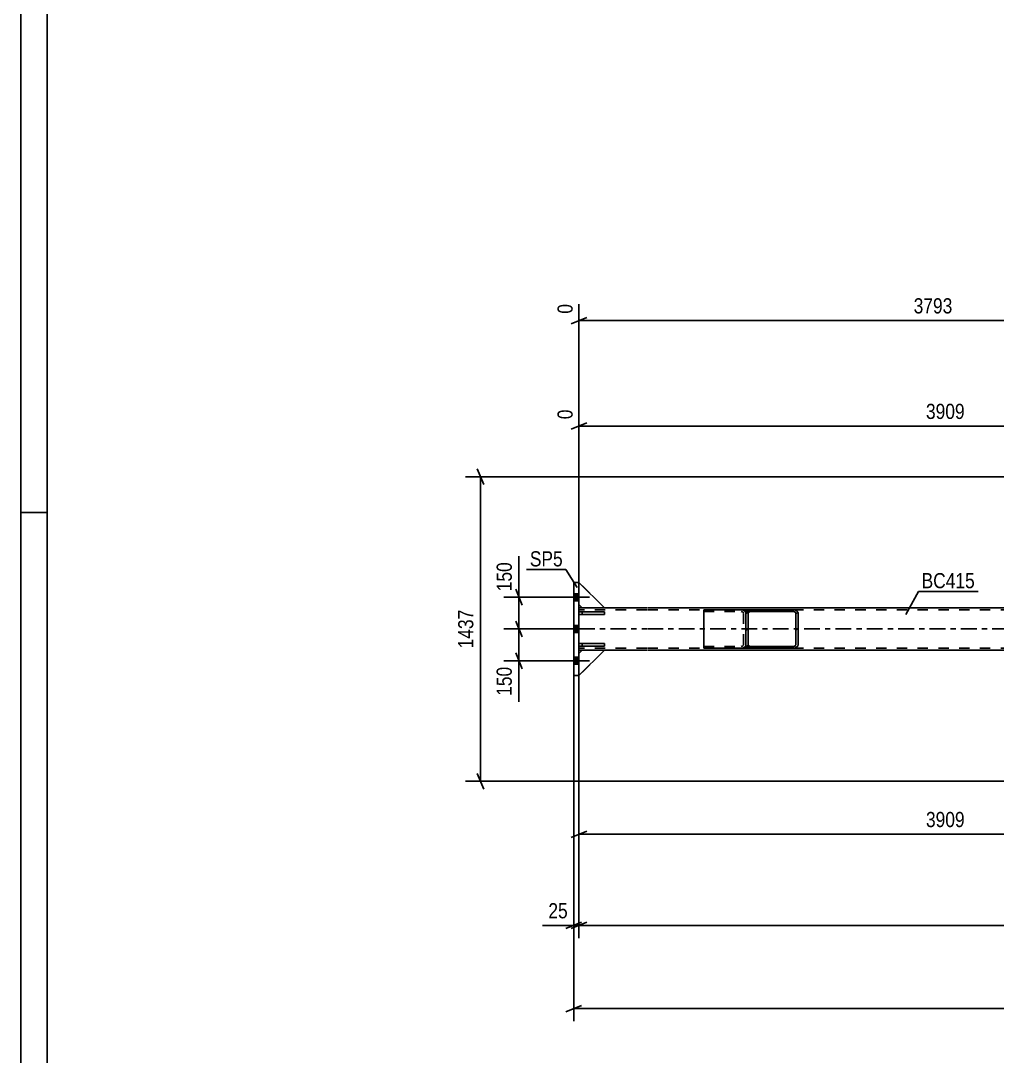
# Model space of a CAD drawing. Header units: millimetres. Extents: x -185 to 1004, y -593 to 248.
# Drawn here: x -185.4 to -1.1, y -397.5 to -202.1 of the extents above; entities that cross this region are included whole.
import ezdxf

# ---------------------------------------------------------------- set-up
doc = ezdxf.new("R2010")
doc.units = ezdxf.units.MM
doc.linetypes.add('DXK_LINE_DOT2', pattern=[3.9198, 1.9599, -1.9599])
doc.linetypes.add('DXK_LINE_DOT3', pattern=[5.9187, 2.979, -0.9799, 0.9799, -0.9799])
doc.styles.add('Arial Narrow', font='ARIALN.TTF', dxfattribs={"height": 0.2})

# ---------------------------------------------------------------- blocks, each defined once
blk = doc.blocks.new('Unknown-761544866-1163')
at = {"color": 5, "linetype": 'Continuous'}
for p, q in [((-185.36, 248.09), (-185.36, -592.91)), ((-180.36, 243.09), (-180.36, -587.91)), ((-180.36, -294.91), (-185.36, -294.91))]:
    blk.add_line(p, q, dxfattribs=at)
blk = doc.blocks.new('Part-761544866-5120 - 5101')
at = {"color": 2, "linetype": 'Continuous'}
for p, q in [((-80, -312.9), (-79.4, -312.9)), ((-67.2, -312.9), (-75.2, -312.9)), ((859.1, -312.9), (-67.1, -312.9)), ((-80, -320.9), (-79.4, -320.9)), ((-67.2, -320.9), (-75.2, -320.9)), ((859.1, -320.9), (-67.1, -320.9))]:
    blk.add_line(p, q, dxfattribs=at)
at = {"color": 7, "linetype": 'DXK_LINE_DOT2'}
for p, q in [((-80, -320.9), (-80, -312.9)), ((-67.2, -313.3), (-80, -313.3)), ((-75.2, -312.9), (-79.4, -312.9)), ((863.9, -313.3), (-67.1, -313.3)), ((-67.2, -320.5), (-80, -320.5)), ((-75.2, -320.9), (-79.4, -320.9)), ((863.9, -320.5), (-67.1, -320.5))]:
    blk.add_line(p, q, dxfattribs=at)
at = {"color": 7, "linetype": 'DXK_LINE_DOT3'}
for p, q in [((-80, -316.9), (-67.2, -316.9)), ((-67.1, -316.9), (863.9, -316.9))]:
    blk.add_line(p, q, dxfattribs=at)
blk = doc.blocks.new('Part-761544866-5140 - 5101')
at = {"color": 7, "linetype": 'DXK_LINE_DOT2'}
for p, q in [((-75.2, -312.9), (-80, -308.1)), ((-80, -308.1), (-80, -312.3)), ((-80, -312.3), (-79.4, -312.9)), ((-79.4, -312.9), (-75.2, -312.9))]:
    blk.add_line(p, q, dxfattribs=at)
blk = doc.blocks.new('Part-761544866-5143 - 5101')
at = {"color": 2, "linetype": 'Continuous'}
for p, q in [((-75.2, -312.9), (-80, -308.1)), ((-80, -308.1), (-80, -312.3)), ((-80, -312.3), (-79.4, -312.9)), ((-75.2, -312.9), (-79.4, -312.9))]:
    blk.add_line(p, q, dxfattribs=at)
blk = doc.blocks.new('Part-761544866-5146 - 5101')
at = {"color": 7, "linetype": 'DXK_LINE_DOT2'}
for p, q in [((-75.2, -312.9), (-80, -308.1)), ((-80, -308.1), (-80, -312.3)), ((-80, -312.3), (-79.4, -312.9)), ((-79.4, -312.9), (-75.2, -312.9))]:
    blk.add_line(p, q, dxfattribs=at)
blk = doc.blocks.new('Part-761544866-5149 - 5101')
at = {"color": 7, "linetype": 'DXK_LINE_DOT2'}
for p, q in [((-80, -321.5), (-79.4, -320.9)), ((-75.2, -320.9), (-80, -325.7)), ((-80, -325.7), (-80, -321.5)), ((-79.4, -320.9), (-75.2, -320.9))]:
    blk.add_line(p, q, dxfattribs=at)
blk = doc.blocks.new('Part-761544866-5152 - 5101')
at = {"color": 2, "linetype": 'Continuous'}
for p, q in [((-80, -321.5), (-79.4, -320.9)), ((-75.2, -320.9), (-80, -325.7)), ((-80, -325.7), (-80, -321.5)), ((-79.4, -320.9), (-75.2, -320.9))]:
    blk.add_line(p, q, dxfattribs=at)
blk = doc.blocks.new('Part-761544866-5155 - 5101')
at = {"color": 7, "linetype": 'DXK_LINE_DOT2'}
for p, q in [((-80, -321.5), (-79.4, -320.9)), ((-75.2, -320.9), (-80, -325.7)), ((-80, -325.7), (-80, -321.5)), ((-79.4, -320.9), (-75.2, -320.9))]:
    blk.add_line(p, q, dxfattribs=at)
blk = doc.blocks.new('Part-761544866-5156 - 5101')
at = {"color": 2, "linetype": 'Continuous'}
for p, q in [((-80, -319.66), (-75.2, -319.66)), ((-80, -320.14), (-80, -319.66)), ((-75.2, -320.14), (-80, -320.14)), ((-75.2, -319.66), (-75.2, -320.14))]:
    blk.add_line(p, q, dxfattribs=at)
at = {"color": 7, "linetype": 'DXK_LINE_DOT2'}
blk.add_line((-79.4, -320.14), (-79.4, -319.66), dxfattribs=at)
blk = doc.blocks.new('Part-761544866-5157 - 5101')
at = {"color": 2, "linetype": 'Continuous'}
for p, q in [((-80, -313.66), (-75.2, -313.66)), ((-80, -314.14), (-80, -313.66)), ((-75.2, -314.14), (-80, -314.14)), ((-75.2, -313.66), (-75.2, -314.14))]:
    blk.add_line(p, q, dxfattribs=at)
at = {"color": 7, "linetype": 'DXK_LINE_DOT2'}
blk.add_line((-79.4, -314.14), (-79.4, -313.66), dxfattribs=at)
blk = doc.blocks.new('Part-761544866-5158 - 5101')
at = {"color": 7, "linetype": 'DXK_LINE_DOT2'}
for p, q in [((-75.2, -319.66), (-80, -319.66)), ((-80, -319.66), (-80, -320.14)), ((-80, -320.14), (-75.2, -320.14)), ((-79.4, -320.14), (-79.4, -319.66)), ((-75.2, -320.14), (-75.2, -319.66))]:
    blk.add_line(p, q, dxfattribs=at)
blk = doc.blocks.new('Part-761544866-5159 - 5101')
at = {"color": 7, "linetype": 'DXK_LINE_DOT2'}
for p, q in [((-75.2, -313.66), (-80, -313.66)), ((-80, -313.66), (-80, -314.14)), ((-80, -314.14), (-75.2, -314.14)), ((-79.4, -314.14), (-79.4, -313.66)), ((-75.2, -314.14), (-75.2, -313.66))]:
    blk.add_line(p, q, dxfattribs=at)
blk = doc.blocks.new('Part-761544866-5276 - 5101')
at = {"color": 2, "linetype": 'Continuous'}
for p, q in [((-81, -308.1), (-80, -308.1)), ((-81, -325.7), (-81, -308.1)), ((-80, -308.1), (-80, -325.7)), ((-80, -325.7), (-81, -325.7))]:
    blk.add_line(p, q, dxfattribs=at)
blk = doc.blocks.new('Part-761544866-5347 - 5101')
at = {"linetype": 'Continuous'}
h = blk.add_hatch(dxfattribs=at)
h.set_pattern_fill('', scale=0.7, style=0, pattern_type=0)
h.set_pattern_definition([(45, (-39.184, -320.4535), (-1.57154, 1.57154), [])])
h.paths.add_polyline_path([(-39.52, -320.5), (-39.18, -320.45), (-38.9, -320.31), (-38.71, -320.11), (-38.64, -319.86), (-38.64, -313.94), (-38.71, -313.7), (-38.9, -313.49), (-39.18, -313.35), (-39.52, -313.3), (-47.65, -313.3), (-47.98, -313.35), (-48.27, -313.49), (-48.46, -313.7), (-48.53, -313.94), (-48.53, -319.86), (-48.46, -320.11), (-48.27, -320.31), (-47.98, -320.45), (-47.65, -320.5)])
h.paths.add_polyline_path([(-47.81, -320.16), (-47.96, -320.09), (-48.05, -319.98), (-48.09, -319.86), (-48.09, -313.94), (-48.05, -313.82), (-47.96, -313.72), (-47.81, -313.65), (-47.65, -313.62), (-39.52, -313.62), (-39.35, -313.65), (-39.21, -313.72), (-39.11, -313.82), (-39.08, -313.94), (-39.08, -319.86), (-39.11, -319.98), (-39.21, -320.09), (-39.35, -320.16), (-39.52, -320.18), (-47.65, -320.18)])
at = {"color": 2, "linetype": 'Continuous'}
for p, q in [((-56.46, -313.3), (-56.46, -320.31)), ((-56.46, -313.3), (-47.65, -313.3)), ((-48.46, -313.7), (-48.53, -313.94)), ((-48.53, -319.86), (-48.53, -313.94)), ((-48.09, -313.94), (-48.05, -313.82)), ((-48.09, -319.86), (-48.09, -313.94)), ((-47.65, -313.3), (-47.98, -313.35)), ((-47.81, -313.65), (-47.65, -313.62)), ((-47.65, -313.3), (-39.52, -313.3)), ((-47.65, -313.62), (-39.52, -313.62)), ((-39.18, -313.35), (-39.52, -313.3)), ((-39.52, -313.62), (-39.35, -313.65)), ((-39.11, -313.82), (-39.08, -313.94)), ((-39.08, -319.86), (-39.08, -313.94)), ((-38.64, -313.94), (-38.71, -313.7)), ((-38.64, -319.86), (-38.64, -313.94)), ((-56.46, -320.5), (-56.46, -320.31)), ((-48.53, -319.86), (-48.46, -320.11)), ((-48.05, -319.98), (-48.09, -319.86)), ((-47.65, -320.18), (-47.81, -320.16)), ((-47.65, -320.18), (-39.52, -320.18)), ((-39.35, -320.16), (-39.52, -320.18)), ((-39.08, -319.86), (-39.11, -319.98)), ((-38.71, -320.11), (-38.64, -319.86)), ((-56.46, -320.5), (-47.65, -320.5)), ((-47.98, -320.45), (-47.65, -320.5)), ((-47.65, -320.5), (-39.52, -320.5)), ((-39.52, -320.5), (-39.18, -320.45))]:
    blk.add_line(p, q, dxfattribs=at)
at = {"color": 7, "linetype": 'DXK_LINE_DOT2'}
for p, q in [((-56.46, -313.62), (-39.52, -313.62)), ((-49.39, -313.3), (-49.06, -313.35)), ((-49.22, -313.65), (-49.39, -313.62)), ((-48.95, -313.94), (-48.99, -313.82)), ((-48.95, -319.86), (-48.95, -313.94)), ((-48.58, -313.7), (-48.51, -313.94)), ((-48.51, -319.86), (-48.51, -313.94)), ((-47.65, -313.3), (-39.52, -313.3)), ((-56.46, -320.18), (-39.52, -320.18)), ((-56.46, -320.45), (-56.46, -320.31)), ((-49.39, -320.18), (-49.22, -320.16)), ((-48.99, -319.98), (-48.95, -319.86)), ((-48.51, -319.86), (-48.58, -320.11)), ((-49.06, -320.45), (-49.39, -320.5)), ((-47.65, -320.5), (-39.52, -320.5))]:
    blk.add_line(p, q, dxfattribs=at)
for centre, radius, start, end in [((-49.33, -314.03), 0.401, 32.4104, 75.4453), ((-49.26, -314.13), 0.802, 32.4104, 75.4453), ((-49.33, -319.77), 0.401, 284.5547, 327.5896), ((-49.26, -319.68), 0.802, 284.5547, 327.5896)]:
    blk.add_arc(centre, radius, start, end, dxfattribs=at)
at = {"color": 2, "linetype": 'Continuous'}
for centre, radius, start, end in [((-47.78, -314.13), 0.802, 104.5547, 147.5896), ((-47.71, -314.03), 0.401, 104.5547, 147.5896), ((-39.45, -314.03), 0.401, 32.4104, 75.4453), ((-39.39, -314.13), 0.802, 32.4104, 75.4453), ((-47.78, -319.68), 0.802, 212.4104, 255.4453), ((-47.71, -319.77), 0.401, 212.4104, 255.4453), ((-39.45, -319.77), 0.401, 284.5547, 327.5896), ((-39.39, -319.68), 0.802, 284.5547, 327.5896)]:
    blk.add_arc(centre, radius, start, end, dxfattribs=at)
blk = doc.blocks.new('Bolt-761544866-5410 - 5101')
at = {"linetype": 'Continuous'}
for points in [[(-80, -311.56), (-80, -310.24), (-81, -310.24), (-81, -311.56)], [(-80, -311.56), (-80, -310.24), (-81, -310.24), (-81, -311.56)], [(-80, -311.56), (-80, -310.24), (-81, -310.24), (-81, -311.56)], [(-80, -311.56), (-80, -310.24), (-81, -310.24), (-81, -311.56)], [(-80, -317.56), (-80, -316.24), (-81, -316.24), (-81, -317.56)], [(-80, -317.56), (-80, -316.24), (-81, -316.24), (-81, -317.56)], [(-80, -323.56), (-80, -322.24), (-81, -322.24), (-81, -323.56)], [(-80, -323.56), (-80, -322.24), (-81, -322.24), (-81, -323.56)], [(-80, -323.56), (-80, -322.24), (-81, -322.24), (-81, -323.56)], [(-80, -323.56), (-80, -322.24), (-81, -322.24), (-81, -323.56)]]:
    blk.add_hatch(color=1, dxfattribs=at).paths.add_polyline_path(points)
at = {"color": 1, "linetype": 'Continuous'}
for p, q in [((-81, -310.24), (-80, -310.24)), ((-81, -310.24), (-80, -310.24)), ((-81, -310.24), (-80, -310.24)), ((-81, -310.24), (-80, -310.24)), ((-82.76, -310.9), (-78, -310.9)), ((-82.76, -310.9), (-78, -310.9)), ((-82.76, -310.9), (-78, -310.9)), ((-82.76, -310.9), (-78, -310.9)), ((-81, -311.56), (-80, -311.56)), ((-81, -311.56), (-80, -311.56)), ((-81, -311.56), (-80, -311.56)), ((-81, -311.56), (-80, -311.56)), ((-81, -316.24), (-80, -316.24)), ((-81, -316.24), (-80, -316.24)), ((-82.76, -316.9), (-78, -316.9)), ((-82.76, -316.9), (-78, -316.9)), ((-81, -317.56), (-80, -317.56)), ((-81, -317.56), (-80, -317.56)), ((-81, -322.24), (-80, -322.24)), ((-81, -322.24), (-80, -322.24)), ((-81, -322.24), (-80, -322.24)), ((-81, -322.24), (-80, -322.24)), ((-82.76, -322.9), (-78, -322.9)), ((-82.76, -322.9), (-78, -322.9)), ((-82.76, -322.9), (-78, -322.9)), ((-82.76, -322.9), (-78, -322.9)), ((-81, -323.56), (-80, -323.56)), ((-81, -323.56), (-80, -323.56)), ((-81, -323.56), (-80, -323.56)), ((-81, -323.56), (-80, -323.56))]:
    blk.add_line(p, q, dxfattribs=at)
blk = doc.blocks.new('StraightDimension-761544866-5555 - 5101')
at = {"color": 7, "linetype": 'Continuous'}
for p, q in [((-81, -326.7), (-81, -390.92)), ((-79.5, -387.92), (-82.5, -389.12)), ((-81, -388.52), (864.9, -388.52))]:
    blk.add_line(p, q, dxfattribs=at)
blk = doc.blocks.new('StraightDimension-761544866-5476 - 5101')
at = {"color": 7, "linetype": 'Continuous'}
for p, q in [((-97.99, -289.66), (-99.19, -286.66)), ((53.41, -288.16), (-101.44, -288.16)), ((-98.59, -345.64), (-98.59, -288.16)), ((53.41, -345.64), (-101.44, -345.64)), ((-99.19, -344.14), (-97.99, -347.14))]:
    blk.add_line(p, q, dxfattribs=at)
at = {"color": 0}
blk.add_wipeout([(-99.34, -312.65), (-103.54, -312.65), (-103.54, -321.16), (-99.34, -321.16)], dxfattribs=at)
at = {"color": 3, "style": 'Arial Narrow'}
blk.add_text('1437', height=2.863, rotation=90.0002, dxfattribs=at).set_placement((-99.94, -320.56))
blk = doc.blocks.new('StraightDimension-761544866-5494 - 5101')
at = {"color": 7, "linetype": 'Continuous'}
for p, q in [((53.63, -303.5), (53.63, -250.1)), ((-80, -311.9), (-80, -255.58)), ((-78.5, -258.11), (-81.5, -259.31)), ((-80, -258.71), (53.63, -258.71)), ((52.13, -259.31), (55.13, -258.11))]:
    blk.add_line(p, q, dxfattribs=at)
at = {"color": 0, "linetype": 'Continuous'}
for points in [[(53.03, -249.5), (48.83, -249.5), (48.83, -258.01), (53.03, -258.01)], [(-80.6, -254.98), (-84.8, -254.98), (-84.8, -258.01), (-80.6, -258.01)]]:
    blk.add_wipeout(points, dxfattribs=at)
at = {"color": 0}
blk.add_wipeout([(-8.93, -257.96), (-8.93, -253.76), (-17.44, -253.76), (-17.44, -257.96)], dxfattribs=at)
at = {"color": 3, "linetype": 'Continuous', "style": 'Arial Narrow'}
for s, height, p in [('3793', 2.863, (52.43, -257.41)), ('0', 2.86, (-81.2, -257.41))]:
    blk.add_text(s, height=height, rotation=90.0002, dxfattribs=at).set_placement(p)
at = {"color": 3, "style": 'Arial Narrow'}
blk.add_text('3793', height=2.863, dxfattribs=at).set_placement((-16.84, -257.36))
blk = doc.blocks.new('StraightDimension-761544866-9459 - 5101')
at = {"color": 7, "linetype": 'Continuous'}
for p, q in [((-80, -309.1), (-80, -375.24)), ((-78.5, -372.24), (-81.5, -373.44)), ((-80, -372.84), (863.9, -372.84))]:
    blk.add_line(p, q, dxfattribs=at)
blk = doc.blocks.new('StraightDimension-761544866-5546 - 5101')
at = {"color": 7, "linetype": 'Continuous'}
for p, q in [((58.27, -295.39), (58.27, -270.01)), ((-80, -311.9), (-80, -275.49)), ((-78.5, -278.02), (-81.5, -279.22)), ((-80, -278.62), (58.27, -278.62)), ((56.77, -279.22), (59.77, -278.02))]:
    blk.add_line(p, q, dxfattribs=at)
at = {"color": 0, "linetype": 'Continuous'}
for points in [[(57.67, -269.41), (53.47, -269.41), (53.47, -277.92), (57.67, -277.92)], [(-80.6, -274.89), (-84.8, -274.89), (-84.8, -277.92), (-80.6, -277.92)]]:
    blk.add_wipeout(points, dxfattribs=at)
at = {"color": 0}
blk.add_wipeout([(-6.61, -277.87), (-6.61, -273.67), (-15.12, -273.67), (-15.12, -277.87)], dxfattribs=at)
at = {"color": 3, "linetype": 'Continuous', "style": 'Arial Narrow'}
for s, height, p in [('3909', 2.863, (57.07, -277.32)), ('0', 2.86, (-81.2, -277.32))]:
    blk.add_text(s, height=height, rotation=90.0002, dxfattribs=at).set_placement(p)
at = {"color": 3, "style": 'Arial Narrow'}
blk.add_text('3909', height=2.863, dxfattribs=at).set_placement((-14.52, -277.27))
blk = doc.blocks.new('StraightDimension-761544866-5594 - 5101')
at = {"color": 7, "linetype": 'Continuous'}
for p, q in [((-80, -321.9), (-80, -358.03)), ((58.27, -337.7), (58.27, -358.03)), ((-78.5, -355.03), (-81.5, -356.23)), ((56.77, -356.23), (59.77, -355.03)), ((-80, -355.63), (58.27, -355.63))]:
    blk.add_line(p, q, dxfattribs=at)
at = {"color": 0}
blk.add_wipeout([(-6.61, -354.88), (-6.61, -350.68), (-15.12, -350.68), (-15.12, -354.88)], dxfattribs=at)
at = {"color": 3, "style": 'Arial Narrow'}
blk.add_text('3909', height=2.863, dxfattribs=at).set_placement((-14.52, -354.28))
blk = doc.blocks.new('StraightDimension-761544866-5676 - 5101')
at = {"color": 7, "linetype": 'Continuous'}
for p, q in [((-91.93, -309.4), (-90.73, -312.4)), ((-82, -310.9), (-94.18, -310.9)), ((-91.33, -316.9), (-91.33, -310.9)), ((-90.73, -318.4), (-91.93, -315.4)), ((-81, -316.9), (-94.18, -316.9))]:
    blk.add_line(p, q, dxfattribs=at)
at = {"color": 0}
blk.add_wipeout([(-92.08, -303.69), (-96.28, -303.69), (-96.28, -310.38), (-92.08, -310.38)], dxfattribs=at)
at = {"color": 7, "linetype": 'Continuous'}
blk.add_line((-91.33, -310.9), (-91.33, -303.17), dxfattribs=at)
blk.add_line((-91.33, -310.9), (-91.33, -303.17), dxfattribs=at)
at = {"color": 3, "style": 'Arial Narrow'}
blk.add_text('150', height=2.863, rotation=90.0002, dxfattribs=at).set_placement((-92.68, -309.78))
blk = doc.blocks.new('StraightDimension-761544866-5681 - 5101')
at = {"color": 7, "linetype": 'Continuous'}
for p, q in [((-91.93, -315.4), (-90.73, -318.4)), ((-81, -316.9), (-94.18, -316.9)), ((-91.33, -322.9), (-91.33, -316.9)), ((-90.73, -324.4), (-91.93, -321.4)), ((-82, -322.9), (-94.18, -322.9))]:
    blk.add_line(p, q, dxfattribs=at)
at = {"color": 0}
blk.add_wipeout([(-92.08, -323.43), (-96.28, -323.43), (-96.28, -330.11), (-92.08, -330.11)], dxfattribs=at)
at = {"color": 7, "linetype": 'Continuous'}
blk.add_line((-91.33, -322.9), (-91.33, -330.64), dxfattribs=at)
blk.add_line((-91.33, -322.9), (-91.33, -330.64), dxfattribs=at)
at = {"color": 3, "style": 'Arial Narrow'}
blk.add_text('150', height=2.863, rotation=90.0002, dxfattribs=at).set_placement((-92.68, -329.51))
blk = doc.blocks.new('StraightDimension-761544866-9460 - 5101')
at = {"color": 7, "linetype": 'Continuous'}
for p, q in [((-81, -309.1), (-81, -375.24)), ((-80, -309.1), (-80, -375.24)), ((-82.5, -373.44), (-79.5, -372.24)), ((-78.5, -372.24), (-81.5, -373.44)), ((-81, -372.84), (-80, -372.84))]:
    blk.add_line(p, q, dxfattribs=at)
at = {"color": 0}
blk.add_wipeout([(-81.52, -372.09), (-81.52, -367.89), (-86.38, -367.89), (-86.38, -372.09)], dxfattribs=at)
at = {"color": 7, "linetype": 'Continuous'}
blk.add_line((-81, -372.84), (-86.91, -372.84), dxfattribs=at)
blk.add_line((-81, -372.84), (-86.91, -372.84), dxfattribs=at)
at = {"color": 3, "style": 'Arial Narrow'}
blk.add_text('25', height=2.863, dxfattribs=at).set_placement((-85.78, -371.49))
blk = doc.blocks.new('Mark-761544866-5116 - 5101')
at = {"color": 0}
blk.add_wipeout([(-5.29, -309.21), (-5.29, -306.21), (-15.34, -306.21), (-15.34, -309.21)], dxfattribs=at)
blk.add_wipeout([(-5.29, -309.21), (-5.29, -306.21), (-15.34, -306.21), (-15.34, -309.21)], dxfattribs=at)
at = {"color": 30, "linetype": 'Continuous'}
for p, q in [((-18.34, -314.14), (-15.94, -309.81)), ((-15.94, -309.81), (-4.69, -309.81))]:
    blk.add_line(p, q, dxfattribs=at)
at = {"color": 3, "style": 'Arial Narrow'}
blk.add_text('BC415', height=2.863, dxfattribs=at).set_placement((-15.34, -309.21))
blk = doc.blocks.new('Mark-761544866-5272 - 5101')
at = {"color": 0}
blk.add_wipeout([(-83.07, -305.09), (-83.07, -302.09), (-89.28, -302.09), (-89.28, -305.09)], dxfattribs=at)
blk.add_wipeout([(-83.07, -305.09), (-83.07, -302.09), (-89.28, -302.09), (-89.28, -305.09)], dxfattribs=at)
at = {"color": 30, "linetype": 'Continuous'}
for p in [(-89.88, -305.69), (-80.33, -309.06)]:
    blk.add_line(p, (-82.47, -305.69), dxfattribs=at)
at = {"color": 3, "style": 'Arial Narrow'}
blk.add_text('SP5', height=2.863, dxfattribs=at).set_placement((-89.28, -305.09))

msp = doc.modelspace()

# ---------------------------------------------------------------- block references
for name in ['Unknown-761544866-1163', 'Part-761544866-5276 - 5101', 'Part-761544866-5140 - 5101', 'Part-761544866-5143 - 5101', 'Part-761544866-5146 - 5101', 'Bolt-761544866-5410 - 5101', 'Part-761544866-5120 - 5101', 'Part-761544866-5157 - 5101', 'Part-761544866-5159 - 5101', 'Part-761544866-5347 - 5101', 'Part-761544866-5156 - 5101', 'Part-761544866-5158 - 5101', 'Part-761544866-5149 - 5101', 'Part-761544866-5152 - 5101', 'Part-761544866-5155 - 5101']:
    msp.add_blockref(name, (0, 0))

# ---------------------------------------------------------------- next in the draw order: block references
msp.add_blockref('StraightDimension-761544866-5555 - 5101', (0, 0))

# ---------------------------------------------------------------- next in the draw order: block references
msp.add_blockref('StraightDimension-761544866-5476 - 5101', (0, 0))

# ---------------------------------------------------------------- next in the draw order: block references
msp.add_blockref('StraightDimension-761544866-5494 - 5101', (0, 0))

# ---------------------------------------------------------------- next in the draw order: block references
msp.add_blockref('StraightDimension-761544866-9459 - 5101', (0, 0))

# ---------------------------------------------------------------- next in the draw order: block references
for name in ['StraightDimension-761544866-5546 - 5101', 'StraightDimension-761544866-5594 - 5101']:
    msp.add_blockref(name, (0, 0))

# ---------------------------------------------------------------- next in the draw order: block references
for name in ['StraightDimension-761544866-5676 - 5101', 'Mark-761544866-5116 - 5101']:
    msp.add_blockref(name, (0, 0))

# ---------------------------------------------------------------- next in the draw order: block references
msp.add_blockref('StraightDimension-761544866-5681 - 5101', (0, 0))

# ---------------------------------------------------------------- next in the draw order: block references
msp.add_blockref('StraightDimension-761544866-9460 - 5101', (0, 0))

# ---------------------------------------------------------------- next in the draw order: block references
msp.add_blockref('Mark-761544866-5272 - 5101', (0, 0))

doc.saveas('drawing.dxf')
